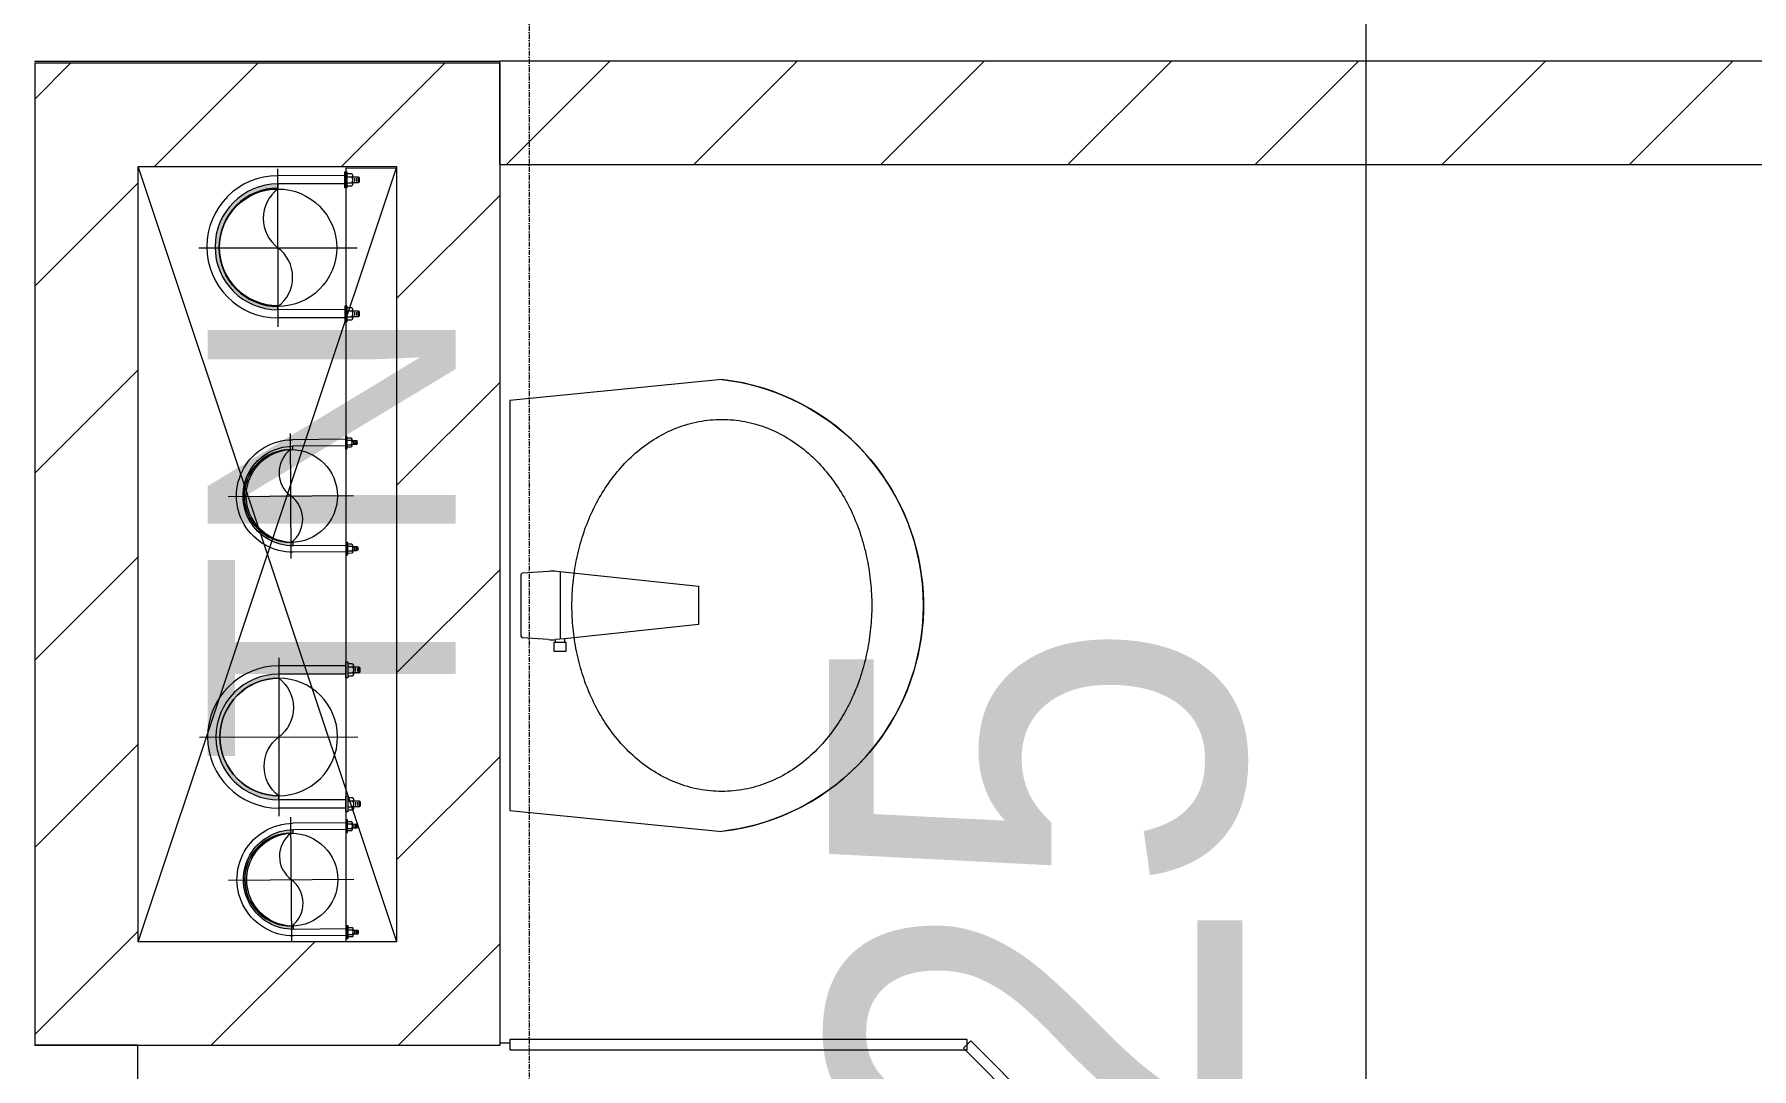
# Model space of a CAD drawing. Header units: millimetres. Extents: x 962 to 239635, y -15958 to 82755.
# Drawn here: x 108403 to 110065, y 57662 to 58663 of the extents above; entities that cross this region are included whole.
import ezdxf

# ---------------------------------------------------------------- set-up
doc = ezdxf.new("R2010")
doc.units = ezdxf.units.MM
doc.linetypes.add('Dash Dot 3_16_', pattern=[7.9375, 4.7625, -1.5875, 0, -1.5875])
doc.linetypes.add('IMPORT-CENTER _2_', pattern=[40.64, 25.4, -5.08, 5.08, -5.08])
for name, color, linetype, lineweight in [('0-1', 7, 'Continuous', 5), ('0-2', 250, 'Continuous', 9), ('A-ANNO-DIMS', 211, 'Continuous', 9), ('A-ANNO-DIMS-160', 211, 'Continuous', 9), ('A-FLOR-2', 9, 'Continuous', 9), ('A-GLAZ-CURT-1', 254, 'Continuous', 9), ('A-GLAZ-CURT-2', 9, 'Continuous', 9), ('A-WALL-1', 253, 'Continuous', 18), ('A-WALL-3', 113, 'Continuous', 18), ('A-WALL-PATT-1', 10, 'Continuous', 9), ('A-WALL-PATT-2', 111, 'Continuous', 9), ('G-ANNO-SYMB-1', 111, 'Dash Dot 3_16_', 18), ('G-ANNO-TEXT-1', 7, 'Continuous', 9), ('G-IMPT', 8, 'Continuous', 9), ('G-IMPT-2', 8, 'IMPORT-CENTER _2_', 9), ('M-EQPM', 50, 'Continuous', 9), ('P-SANR-FIXT-1', 254, 'Continuous', 9)]:
    doc.layers.add(name, color=color, linetype=linetype, lineweight=lineweight)
doc.styles.add('Arial_10', font='arial_0.ttf', dxfattribs={"height": 240})
doc.styles.add('UTM Avo', font='UTM Avo.ttf', dxfattribs={"width": 0.9, "height": 400})
doc.dimstyles.new('1_Dim_chi_tiet_2_5_1', dxfattribs={"dimscale": 304.8, "dimtxt": 399.720379, "dimasz": 0.629921, "dimexe": 0.524934, "dimexo": 0.0625, "dimgap": 0.052493, "dimtad": 1, "dimdec": 0, "dimrnd": 5, "dimzin": 0, "dimdsep": 46, "dimtxsty": 'UTM Avo', "dimblk1": 'OBLIQUE', "dimblk2": 'OBLIQUE', "dimsah": 1, "dimcen": 0.09, "dimdle": 0.524934, "dimazin": 0, "dimtfac": 1, "dimtdec": 4, "dimtix": 1, "dimtmove": 0, "dimatfit": 3, "dimfxl": 1.049869, "dimfxlon": 1, "dimtvp": 1, "dimtolj": 1, "dimtzin": 0, "dimarcsym": 2})
pattern_1 = [(45, (0, 0), (-90.50967, 90.50967), [])]
pattern_2 = [(45, (61750.9, 0), (-90.50967, 90.50967), [])]

# ---------------------------------------------------------------- blocks, each defined once
blk = doc.blocks.new('bonruatreo - Chậu rửa-V8-TKCS_MB TẦNG 2')
at = {"layer": 'P-SANR-FIXT-1'}
for p, q in [((198.4, 0), (-198.4, 0)), ((165, 0), (-165, 0)), ((218.6, -205), (198.4, 0)), ((-198.4, 0), (-218.6, -205)), ((-33, -37.3), (-31.4, -12.2)), ((-30.2, -11), (30.2, -11)), ((31.4, -12.2), (33, -37.3)), ((-44.7, -42.8), (-35.6, -42.8)), ((-44.7, -54.2), (-44.7, -42.8)), ((-35.6, -42.8), (-35.6, -44.2)), ((-35.6, -44.2), (-33.1, -44.2)), ((-35.6, -44.2), (-35.6, -52.9)), ((-32.2, -52.9), (-33.1, -44.2)), ((32.7, -48.5), (-32.7, -48.5)), ((33, -45.4), (18.5, -182.5)), ((-35.6, -54.2), (-44.7, -54.2)), ((-35.6, -52.9), (-35.6, -54.2)), ((-32.2, -52.9), (-35.6, -52.9)), ((-18.5, -182.5), (-32.2, -52.9)), ((18.5, -182.5), (-18.5, -182.5))]:
    blk.add_line(p, q, dxfattribs=at)
at = {"layer": 'P-SANR-FIXT-1', "flags": 128}
blk.add_lwpolyline([(218.6, -205), (217.4, -213.7), (215.9, -222.4), (214, -231), (211.8, -239.5), (209.3, -247.9), (206.4, -256.2), (203.2, -264.4), (199.6, -272.5), (195.8, -280.4), (191.6, -288.1), (187.1, -295.7), (182.3, -303.1), (177.3, -310.3), (171.9, -317.3), (166.3, -324.1), (160.4, -330.6), (154.2, -336.9), (147.8, -342.9), (141.2, -348.7), (134.3, -354.2), (127.3, -359.4), (120, -364.4), (112.5, -369), (104.9, -373.4), (97.1, -377.4), (89.1, -381.2), (81, -384.6), (72.7, -387.6), (64.4, -390.4), (55.9, -392.8), (47.3, -394.8), (38.7, -396.6), (30, -397.9), (21.3, -399), (12.5, -399.6), (3.7, -400), (-5.1, -399.9), (-13.9, -399.6), (-22.6, -398.8), (-31.4, -397.8), (-40.1, -396.3), (-48.7, -394.5), (-57.2, -392.4), (-65.7, -390), (-74, -387.2), (-82.2, -384.1), (-90.3, -380.6), (-98.3, -376.8), (-106.1, -372.7), (-113.7, -368.3), (-121.1, -363.6), (-128.4, -358.7), (-135.4, -353.4), (-142.2, -347.8), (-148.8, -342), (-155.2, -335.9), (-161.3, -329.6), (-167.2, -323), (-172.8, -316.2), (-178.1, -309.2), (-183.1, -302), (-187.8, -294.6), (-192.2, -287), (-196.4, -279.2), (-200.2, -271.3), (-203.7, -263.2), (-206.8, -255), (-209.7, -246.6), (-212.2, -238.2), (-214.3, -229.7), (-216.1, -221.1), (-217.6, -212.4), (-218.6, -205)], dxfattribs=at)
at = {"layer": 'P-SANR-FIXT-1'}
for centre, radius, start, end in [((-30.1, -12.3), 1.3, 91.2278, 176.4003), ((30.1, -12.3), 1.3, 3.5997, 88.7722), ((5.5, -41.4), 38.7, 173.966, 184.1457), ((-5.5, -41.4), 38.7, 353.966, 6.034), ((0, -180), 220, 186.525, 353.475)]:
    blk.add_arc(centre, radius, start, end, dxfattribs=at)
for points in [[(-180, -205), (-180, -197.6), (-178.6, -182.7), (-172.4, -161.2), (-162.5, -141.1), (-149.4, -123), (-133.8, -107), (-116.1, -93.4), (-96.9, -82.1), (-76.5, -73.2), (-55.2, -66.5), (-33.3, -62.1), (-11.2, -59.9), (11.1, -59.9), (33.3, -62.1), (55.2, -66.5), (76.5, -73.2), (96.9, -82.1), (116.1, -93.4), (133.8, -107.1), (149.5, -123), (162.5, -141.2), (172.4, -161.2), (178.6, -182.7), (180, -197.6), (180, -205)], [(180, -205), (180, -212.4), (178.6, -227.3), (172.4, -248.8), (162.5, -268.8), (149.5, -287), (133.8, -302.9), (116.1, -316.6), (96.9, -327.9), (76.5, -336.8), (55.2, -343.5), (33.3, -347.9), (11.1, -350.1), (-11.2, -350.1), (-33.3, -347.9), (-55.2, -343.5), (-76.5, -336.8), (-96.9, -327.9), (-116.1, -316.6), (-133.8, -303), (-149.4, -287), (-162.5, -268.9), (-172.4, -248.8), (-178.6, -227.3), (-180, -212.4), (-180, -205)]]:
    blk.add_open_spline(points, degree=3, dxfattribs=at)
blk = doc.blocks.new('System Panel - Glazed-580253-TKCS_MB TẦNG 2')
at = {"layer": 'A-GLAZ-CURT-2'}
for p, q in [((352.2, 5), (-352.2, 5)), ((-352.2, 5), (-352.2, -5)), ((352.2, -5), (352.2, 5)), ((-352.2, -5), (352.2, -5))]:
    blk.add_line(p, q, dxfattribs=at)
blk = doc.blocks.new('System Panel - Glazed-901204-TKCS_MB TẦNG 2')
at = {"layer": 'A-GLAZ-CURT-2'}
for p, q in [((221.2, 5), (-221.2, 5)), ((-221.2, 5), (-221.2, -5)), ((221.2, -5), (221.2, 5)), ((-221.2, -5), (221.2, -5))]:
    blk.add_line(p, q, dxfattribs=at)
blk = doc.blocks.new('NCV_TKTC_TANG 2_rvt-1-TKCS_MB TẦNG 2')
at = {"layer": 'A-WALL-PATT-1'}
h = blk.add_hatch(dxfattribs=at)
h.set_pattern_fill('FP_1', color=256, style=0, pattern_type=2)
h.set_pattern_definition(pattern_1)
h.paths.add_polyline_path([(49052.6, 58536.9), (49052.6, 58636.9), (47102.6, 58636.9), (47102.6, 58536.9), (48053.9, 58536.9)])
h = blk.add_hatch(dxfattribs=at)
h.set_pattern_fill('FP_1', color=256, style=0, pattern_type=2)
h.set_pattern_definition(pattern_1)
h.paths.add_polyline_path([(46752.6, 56836.9), (46752.6, 57684.9), (46652.6, 57684.9), (46652.6, 56836.9)])
at = {"layer": 'A-FLOR-2'}
for p, q in [((46652.6, 58636.9), (47102.6, 58636.9)), ((47103, 57686.9), (47112.6, 57686.9))]:
    blk.add_line(p, q, dxfattribs=at)
at = {"layer": 'A-WALL-1'}
for p, q in [((49052.6, 58636.9), (47102.6, 58636.9)), ((47102.6, 58636.9), (47102.6, 58536.9)), ((47102.6, 58536.9), (49052.6, 58536.9)), ((46752.6, 57684.9), (46652.6, 57684.9)), ((46752.6, 56836.9), (46752.6, 57684.9))]:
    blk.add_line(p, q, dxfattribs=at)
at = {"layer": 'A-GLAZ-CURT-1'}
for name, p, rotation in [('System Panel - Glazed-901204-TKCS_MB TẦNG 2', (47333.7, 57685.3), 180), ('System Panel - Glazed-580253-TKCS_MB TẦNG 2', (47803.9, 57436.3), 135.0000000000004)]:
    blk.add_blockref(name, p, dxfattribs=dict(at, rotation=rotation))
at = {"layer": 'P-SANR-FIXT-1', "rotation": 90.00000000000044}
blk.add_blockref('bonruatreo - Chậu rửa-V8-TKCS_MB TẦNG 2', (47112.6, 58110.3), dxfattribs=at)
blk = doc.blocks.new('TKTC_XREF_251221_MB TANG 2-7 - TKTC_XREF_260130_MB TANG 2-5_dwg_$cc-4746802-TKCS_MB TẦNG 2')
at = {"layer": 'G-IMPT-2'}
for p, q in [((0, -0.673), (0, 0.673)), ((-0.673, 0), (0.673, 0))]:
    blk.add_line(p, q, dxfattribs=at)
at = {"layer": 'M-EQPM'}
blk.add_circle((0, 0), 0.5, dxfattribs=at)
for centre, radius, start, end in [((0, 0), 0.5, 90, 270), ((0.188, 0.25), 0.313, 126.8699, 233.1301), ((-0.188, -0.25), 0.313, 306.8699, 53.1301)]:
    blk.add_arc(centre, radius, start, end, dxfattribs=at)
blk = doc.blocks.new('TKTC_XREF_251221_MB TANG 2-7 - TKTC_XREF_260130_MB TANG 2-5_dwg_CUM U_DN100-4746799-TKCS_MB TẦNG 2')
at = {"layer": 'G-IMPT'}
blk.add_hatch(color=256, dxfattribs=at).paths.add_polyline_path([(0, 61), (15.8, 58.9), (30.5, 52.8), (43.1, 43.1), (52.8, 30.5), (58.9, 15.8), (61, 0), (58.9, -15.8), (52.8, -30.5), (43.1, -43.1), (30.5, -52.8), (15.8, -58.9), (0, -61), (0, -57), (14.8, -55.1), (28.5, -49.4), (40.3, -40.3), (49.4, -28.5), (55.1, -14.8), (57, 0), (55.1, 14.8), (49.4, 28.5), (40.3, 40.3), (28.5, 49.4), (14.8, 55.1), (0, 57)])
for p, q in [((-79.1, 66.6), (-79.1, 63.4)), ((-76.6, 66.6), (-76.6, 63.4)), ((-74.6, 66.6), (-74.6, 63.4)), ((-72.7, 69.3), (-72.7, 60.7)), ((-66.9, 67.9), (-71.7, 67.9)), ((-65, 69), (0, 69)), ((-66.9, 62.1), (-71.7, 62.1)), ((-72.7, -60.7), (-72.7, -69.3)), ((-66.9, -62.1), (-71.7, -62.1)), ((-79.1, -63.4), (-79.1, -66.6)), ((-76.6, -63.4), (-76.6, -66.6)), ((-74.6, -63.4), (-74.6, -66.6)), ((-66.9, -67.9), (-71.7, -67.9)), ((-65, -69), (0, -69))]:
    blk.add_line(p, q, dxfattribs=at)
at = {"layer": 'G-IMPT', "flags": 128}
for points in [[(-72.7, 67.6), (-78.1, 67.6), (-78.1, 62.4), (-72.7, 62.4)], [(-71.7, 59.2), (-66.9, 59.2), (-66.9, 70.8), (-71.7, 70.8)], [(-66.9, 70.8), (-66.9, 72.7), (-65, 72.7), (-65, 57.3), (-66.9, 57.3), (-66.9, 59.2)], [(-65, 61), (0, 61), (0, 57)], [(-72.7, -62.4), (-78.1, -62.4), (-78.1, -67.6), (-72.7, -67.6)], [(-71.7, -70.8), (-66.9, -70.8), (-66.9, -59.2), (-71.7, -59.2)], [(-66.9, -59.2), (-66.9, -57.3), (-65, -57.3), (-65, -72.7), (-66.9, -72.7), (-66.9, -70.8)], [(-65, -61), (0, -61), (0, -57)]]:
    blk.add_lwpolyline(points, dxfattribs=at)
at = {"layer": 'G-IMPT'}
for centre, radius, start, end in [((-78.1, 66.6), 0.96, 90, 180), ((-78.1, 63.4), 0.96, 180, 270), ((-71.1, 69.3), 1.56, 112.6199, 247.3801), ((-67.9, 65), 4.8, 143.1301, 216.8699), ((0, 0), 69, 270, 90), ((-71.1, 60.7), 1.56, 112.6199, 247.3801), ((0, 0), 61, 270, 90), ((0, 0), 57, 270, 90), ((-78.1, -63.4), 0.96, 90, 180), ((-71.1, -60.7), 1.56, 112.6199, 247.3801), ((-67.9, -65), 4.8, 143.1301, 216.8699), ((-78.1, -66.6), 0.96, 180, 270), ((-71.1, -69.3), 1.56, 112.6199, 247.3801)]:
    blk.add_arc(centre, radius, start, end, dxfattribs=at)
blk = doc.blocks.new('TKTC_XREF_251221_MB TANG 2-7 - TKTC_XREF_260130_MB TANG 2-5_dwg_$cc-4746807-TKCS_MB TẦNG 2')
at = {"layer": 'G-IMPT-2'}
for p, q in [((0, -0.673), (0, 0.673)), ((-0.673, 0), (0.673, 0))]:
    blk.add_line(p, q, dxfattribs=at)
at = {"layer": 'M-EQPM'}
blk.add_circle((0, 0), 0.5, dxfattribs=at)
for centre, radius, start, end in [((0, 0), 0.5, 90, 270), ((0.188, 0.25), 0.313, 126.8699, 233.1301), ((-0.188, -0.25), 0.313, 306.8699, 53.1301)]:
    blk.add_arc(centre, radius, start, end, dxfattribs=at)
blk = doc.blocks.new('TKTC_XREF_251221_MB TANG 2-7 - TKTC_XREF_260130_MB TANG 2-5_dwg_CUM U_DN100-4746796-TKCS_MB TẦNG 2')
at = {"layer": 'G-IMPT'}
blk.add_hatch(color=256, dxfattribs=at).paths.add_polyline_path([(0, 61), (0, 57), (14.8, 55.1), (28.5, 49.4), (40.3, 40.3), (49.4, 28.5), (55.1, 14.8), (57, 0), (55.1, -14.8), (49.4, -28.5), (40.3, -40.3), (28.5, -49.4), (14.8, -55.1), (0, -57), (0, -61), (15.8, -58.9), (30.5, -52.8), (43.1, -43.1), (52.8, -30.5), (58.9, -15.8), (61, 0), (58.9, 15.8), (52.8, 30.5), (43.1, 43.1), (30.5, 52.8), (15.8, 58.9)])
for p, q in [((-72.7, 69.3), (-72.7, 60.7)), ((-66.9, 67.9), (-71.7, 67.9)), ((-65, 69), (0, 69)), ((-79.1, 66.6), (-79.1, 63.4)), ((-76.6, 66.6), (-76.6, 63.4)), ((-74.6, 66.6), (-74.6, 63.4)), ((-66.9, 62.1), (-71.7, 62.1)), ((-79.1, -63.4), (-79.1, -66.6)), ((-76.6, -63.4), (-76.6, -66.6)), ((-74.6, -63.4), (-74.6, -66.6)), ((-72.7, -60.7), (-72.7, -69.3)), ((-66.9, -62.1), (-71.7, -62.1)), ((-66.9, -67.9), (-71.7, -67.9)), ((-65, -69), (0, -69))]:
    blk.add_line(p, q, dxfattribs=at)
at = {"layer": 'G-IMPT', "flags": 128}
for points in [[(-72.7, 67.6), (-78.1, 67.6), (-78.1, 62.4), (-72.7, 62.4)], [(-71.7, 59.2), (-66.9, 59.2), (-66.9, 70.8), (-71.7, 70.8)], [(-66.9, 70.8), (-66.9, 72.7), (-65, 72.7), (-65, 57.3), (-66.9, 57.3), (-66.9, 59.2)], [(-65, 61), (0, 61), (0, 57)], [(-72.7, -62.4), (-78.1, -62.4), (-78.1, -67.6), (-72.7, -67.6)], [(-71.7, -70.8), (-66.9, -70.8), (-66.9, -59.2), (-71.7, -59.2)], [(-66.9, -59.2), (-66.9, -57.3), (-65, -57.3), (-65, -72.7), (-66.9, -72.7), (-66.9, -70.8)], [(-65, -61), (0, -61), (0, -57)]]:
    blk.add_lwpolyline(points, dxfattribs=at)
at = {"layer": 'G-IMPT'}
for centre, radius, start, end in [((-78.1, 66.6), 0.96, 90, 180), ((-71.1, 69.3), 1.56, 112.6199, 247.3801), ((-67.9, 65), 4.8, 143.1301, 216.8699), ((0, 0), 69, 270, 90), ((-78.1, 63.4), 0.96, 180, 270), ((-71.1, 60.7), 1.56, 112.6199, 247.3801), ((0, 0), 61, 270, 90), ((0, 0), 57, 270, 90), ((-78.1, -63.4), 0.96, 90, 180), ((-78.1, -66.6), 0.96, 180, 270), ((-71.1, -60.7), 1.56, 112.6199, 247.3801), ((-67.9, -65), 4.8, 143.1301, 216.8699), ((-71.1, -69.3), 1.56, 112.6199, 247.3801)]:
    blk.add_arc(centre, radius, start, end, dxfattribs=at)
blk = doc.blocks.new('TKTC_XREF_251221_MB TANG 2-7 - TKTC_XREF_260130_MB TANG 2-5_dwg_$cc-4746806-TKCS_MB TẦNG 2')
at = {"layer": 'G-IMPT-2'}
for p, q in [((0, -0.673), (0, 0.673)), ((-0.673, 0), (0.673, 0))]:
    blk.add_line(p, q, dxfattribs=at)
at = {"layer": 'M-EQPM'}
blk.add_circle((0, 0), 0.5, dxfattribs=at)
for centre, radius, start, end in [((0, 0), 0.5, 90, 270), ((0.188, 0.25), 0.313, 126.8699, 233.1301), ((-0.188, -0.25), 0.313, 306.8699, 53.1301)]:
    blk.add_arc(centre, radius, start, end, dxfattribs=at)
blk = doc.blocks.new('TKTC_XREF_251221_MB TANG 2-7 - TKTC_XREF_260130_MB TANG 2-5_dwg_$cc-V162-TKCS_MB TẦNG 2')
at = {"layer": 'G-IMPT-2'}
for p, q in [((0, -0.669), (0, 0.673)), ((-0.673, 0), (0.673, 0))]:
    blk.add_line(p, q, dxfattribs=at)
at = {"layer": 'M-EQPM'}
blk.add_circle((0, 0), 0.5, dxfattribs=at)
for centre, radius, start, end in [((0, 0), 0.5, 90, 270), ((0.188, 0.25), 0.313, 126.8699, 233.1301), ((-0.188, -0.25), 0.313, 306.8699, 53.1301)]:
    blk.add_arc(centre, radius, start, end, dxfattribs=at)
blk = doc.blocks.new('TKTC_XREF_251221_MB TANG 2-7 - TKTC_XREF_251221_MB TANG 2-7-2039446-TKCS_MB TẦNG 2')
at = {"layer": 'M-EQPM'}
for p, q in [((13301.5, 41296.8), (13350.4, 41296.5)), ((13301.5, 40547.9), (13301.5, 41296.8))]:
    blk.add_line(p, q, dxfattribs=at)
for name, p, xscale, yscale, zscale, rotation in [('TKTC_XREF_251221_MB TANG 2-7 - TKTC_XREF_260130_MB TANG 2-5_dwg_$cc-4746807-TKCS_MB TẦNG 2', (13235.6, 41219.5), 113.7150000000092, 113.7150000000092, 113.7150000000092, 0.04476088158440977), ('TKTC_XREF_251221_MB TANG 2-7 - TKTC_XREF_260130_MB TANG 2-5_dwg_CUM U_DN100-4746796-TKCS_MB TẦNG 2', (13235.6, 41220.4), 0.9975000000000005, 0.9975000000000005, 0.9975000000000005, 180.0467435561312), ('TKTC_XREF_251221_MB TANG 2-7 - TKTC_XREF_260130_MB TANG 2-5_dwg_$cc-4746802-TKCS_MB TẦNG 2', (13248.1, 40979.3), 90.0000000000512, 90.0000000000512, 90.0000000000512, 0.419778997776333), ('TKTC_XREF_251221_MB TANG 2-7 - TKTC_XREF_260130_MB TANG 2-5_dwg_CUM U_DN100-4746796-TKCS_MB TẦNG 2', (13236.4, 40746.1), 0.9974999999999966, 0.9974999999999966, 0.9974999999999966, 180.0467435564899), ('TKTC_XREF_251221_MB TANG 2-7 - TKTC_XREF_260130_MB TANG 2-5_dwg_$cc-V162-TKCS_MB TẦNG 2', (13248.5, 40608.1), 90.0000000000512, 90.0000000000512, 90.0000000000512, 0.419778997776333)]:
    blk.add_blockref(name, p, dxfattribs=dict(xscale=xscale, yscale=yscale, zscale=zscale, rotation=rotation))
at = {"extrusion": (0, 0, -1)}
for name, p, xscale, yscale, zscale, rotation in [('TKTC_XREF_251221_MB TANG 2-7 - TKTC_XREF_260130_MB TANG 2-5_dwg_CUM U_DN100-4746799-TKCS_MB TẦNG 2', (-13250, 40979.3), 0.7894736842105242, 0.7894736842105242, -0.7894736842105241, 359.5802210006287), ('TKTC_XREF_251221_MB TANG 2-7 - TKTC_XREF_260130_MB TANG 2-5_dwg_$cc-4746806-TKCS_MB TẦNG 2', (-13236.4, 40746.1), 113.7150000000092, 113.7150000000092, -113.7150000000092, 179.9532564459116), ('TKTC_XREF_251221_MB TANG 2-7 - TKTC_XREF_260130_MB TANG 2-5_dwg_CUM U_DN100-4746799-TKCS_MB TẦNG 2', (-13250.4, 40608.1), 0.7894736842105242, 0.7894736842105242, -0.7894736842105241, 359.5802210006287)]:
    blk.add_blockref(name, p, dxfattribs=dict(at, xscale=xscale, yscale=yscale, zscale=zscale, rotation=rotation))
blk = doc.blocks.new('DIMBLOCK265-TKCS_MB TẦNG 2')
at = {"layer": 'A-ANNO-DIMS-160'}
for p, q in [((109691.6, 53351.9), (109691.6, 61796.9)), ((109371.6, 61636.9), (109851.6, 61636.9)), ((109691.6, 61636.9), (109371.6, 61636.9)), ((110011.6, 53511.9), (109531.6, 53511.9)), ((109691.6, 53511.9), (110011.6, 53511.9))]:
    blk.add_line(p, q, dxfattribs=at)
at = {"layer": 'A-ANNO-DIMS-160', "lineweight": 25}
for p, q in [((109691.6, 61636.9), (109595.6, 61732.9)), ((109691.6, 61636.9), (109787.6, 61540.9)), ((109691.6, 53511.9), (109595.6, 53607.9)), ((109691.6, 53511.9), (109787.6, 53415.9))]:
    blk.add_line(p, q, dxfattribs=at)
at = {"layer": 'A-ANNO-DIMS-160', "color": 0, "insert": (109172, 57026.7), "char_height": 400, "width": 1314.636, "attachment_point": 1, "rotation": 90, "line_spacing_factor": 1.110334, "style": 'UTM Avo'}
blk.add_mtext('8125', dxfattribs=at)
blk = doc.blocks.new('_Oblique')
at = {"color": 0, "linetype": 'ByBlock', "lineweight": -2}
blk.add_line((-0.5, -0.5), (0.5, 0.5), dxfattribs=at)

msp = doc.modelspace()

# ---------------------------------------------------------------- hatches: boundary and pattern name
at = {"layer": 'A-WALL-PATT-2'}
h = msp.add_hatch(dxfattribs=at)
h.set_pattern_fill('FP_1', color=256, style=0, pattern_type=2)
h.set_pattern_definition(pattern_2)
h.paths.add_polyline_path([(108503.9, 57684.9), (108503.9, 58634.9), (108403.9, 58634.9), (108403.9, 57684.9)])
h = msp.add_hatch(dxfattribs=at)
h.set_pattern_fill('FP_1', color=256, style=0, pattern_type=2)
h.set_pattern_definition(pattern_2)
h.paths.add_polyline_path([(108503.9, 58534.9), (108853.9, 58534.9), (108853.9, 58634.9), (108503.9, 58634.9), (108503.9, 58536.9)])
h = msp.add_hatch(dxfattribs=at)
h.set_pattern_fill('FP_1', color=256, style=0, pattern_type=2)
h.set_pattern_definition(pattern_2)
h.paths.add_polyline_path([(108853.9, 57784.9), (108853.9, 58534.9), (108753.9, 58534.9), (108753.9, 57784.9)])
h = msp.add_hatch(dxfattribs=at)
h.set_pattern_fill('FP_1', color=256, style=0, pattern_type=2)
h.set_pattern_definition(pattern_2)
h.paths.add_polyline_path([(108853.9, 57684.9), (108853.9, 57784.9), (108503.9, 57784.9), (108503.9, 57684.9), (108595.7, 57684.9)])

# ---------------------------------------------------------------- linework, layer by layer
at = {"layer": '0-2'}
for p, q in [((108753.9, 57785.9), (108503.8, 58534.9)), ((108503.8, 57784.9), (108753.9, 58533.8))]:
    msp.add_line(p, q, dxfattribs=at)
at = {"layer": 'A-WALL-3'}
for p, q in [((108403.9, 58634.9), (108403.9, 57684.9)), ((108853.9, 58634.9), (108403.9, 58634.9)), ((108853.9, 57684.9), (108853.9, 58634.9)), ((108503.9, 57784.9), (108503.9, 58534.9)), ((108503.9, 58534.9), (108753.9, 58534.9)), ((108753.9, 58534.9), (108753.9, 57784.9)), ((108753.9, 57784.9), (108503.9, 57784.9)), ((108403.9, 57684.9), (108853.9, 57684.9))]:
    msp.add_line(p, q, dxfattribs=at)
at = {"layer": 'G-ANNO-SYMB-1'}
msp.add_line((108882.2, 82373.8), (108882.2, 13320.5), dxfattribs=at)

# ---------------------------------------------------------------- block references
at = {"layer": '0-1'}
msp.add_blockref('NCV_TKTC_TANG 2_rvt-1-TKCS_MB TẦNG 2', (61750.9, 0), dxfattribs=at)
at = {"layer": 'M-EQPM'}
msp.add_blockref('TKTC_XREF_251221_MB TANG 2-7 - TKTC_XREF_251221_MB TANG 2-7-2039446-TKCS_MB TẦNG 2', (95403.5, 17236.9), dxfattribs=at)

# ---------------------------------------------------------------- texts
at = {"layer": 'G-ANNO-TEXT-1', "insert": (108691.1, 58180.6), "char_height": 240, "width": 624, "attachment_point": 5, "rotation": 90, "line_spacing_factor": 0.936439, "style": 'Arial_10'}
msp.add_mtext('\\pt79.9992,160.0008,240,319.9992,400.0008,480,559.9992,640.0008,720,799.9992,880.0008,960,1039.9992,1120.0008,1200,1279.9992,1360.0008,1440,1519.9992,1600.0008,1680,1759.9992,1840.0008,1920,1999.9992,2080.0008,2160,2239.9992,2320.0008,2400,2479.9992,2560.0008;TN', dxfattribs=at)

# ---------------------------------------------------------------- dimensions: what is measured, and where the dimension line sits
at = {"layer": 'A-ANNO-DIMS'}
dim = msp.add_linear_dim(base=(109691.6, 61636.9), p1=(110011.6, 53511.9), p2=(109371.6, 61636.9), angle=90, dimstyle='1_Dim_chi_tiet_2_5_1', override={"dimpost": '<>', "dimfxl": 8150.167176}, dxfattribs=at)
dim.commit()
dim.dimension.update_dxf_attribs({"geometry": 'DIMBLOCK265-TKCS_MB TẦNG 2', "text_midpoint": (109468.6, 57574.4)})

doc.saveas('drawing.dxf')
